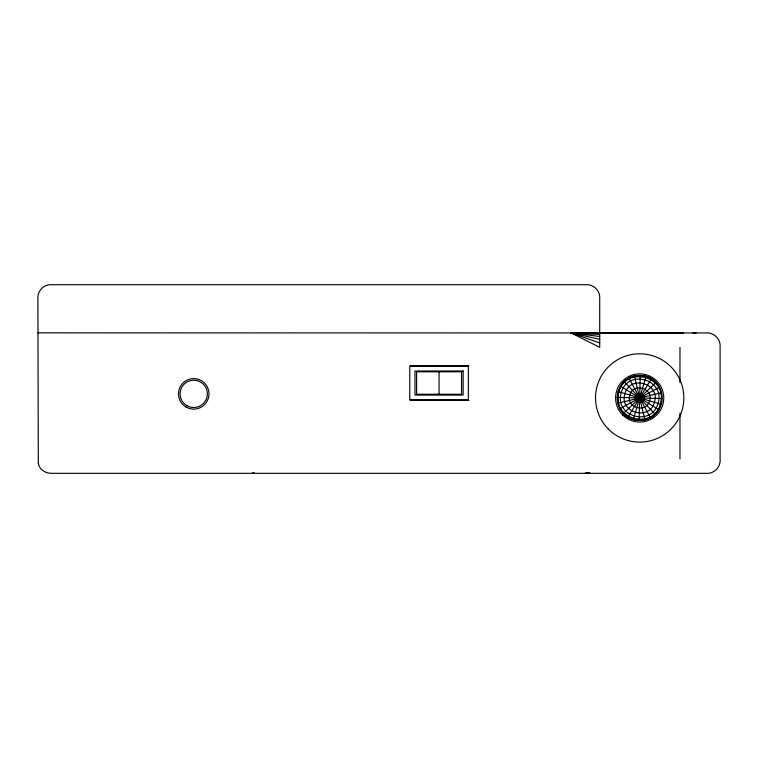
<?xml version="1.0" encoding="UTF-8"?>
<svg xmlns="http://www.w3.org/2000/svg" width="758" height="758" viewBox="0 0 758 758"><rect width="100%" height="100%" fill="white"/><g stroke="black" fill="none" stroke-linecap="round" stroke-linejoin="round"><path stroke-width="1.14" d="M639.098 420.415L640.254 375.485C611.1 374.443 609.925 419.97 639.098 420.415C668.262 421.467 669.428 375.94 640.254 375.485M633.309 419.506L646.053 376.404M627.946 417.118A22.475 22.475 0 0 1 628.95 378.214A22.475 22.475 0 0 1 662.141 398.537A22.475 22.475 0 0 1 627.946 417.118L651.416 378.792M623.379 413.432L655.973 382.477M619.93 408.685L659.422 387.224M617.827 403.209L661.526 392.701M37.9 332.866L705.651 332.951C713.932 332.07 720.981 339.12 720.1 347.391L720.1 458.874C720.981 467.146 713.932 474.205 705.651 473.324L52.349 473.324C46.02 473.627 39.274 469.969 38.307 463.252M410.239 365.773L469.069 365.773M410.239 400.29L469.069 400.29M617.211 397.372L662.141 398.537M692.575 332.809L696.109 332.951M683.318 332.951L599.711 332.885L599.711 347.325L571.001 332.876L599.711 333.283L599.711 299.164C600.592 290.882 593.542 283.833 585.261 284.714L52.349 284.714C44.078 283.833 37.019 290.882 37.9 299.164L38.307 463.29M599.711 334.486L571.001 332.876L599.711 342.919M599.711 336.495L571.001 332.876L599.711 339.3M618.13 391.583L661.232 404.327M620.508 386.22L658.844 409.69M253.598 472.585L254.423 473.286M252.452 472.897L252.945 473.324M624.204 381.662L655.158 414.247M628.95 378.214L650.411 417.696M634.427 376.101L644.935 419.799M679.973 347.391L679.973 382.601M679.973 413.11L679.973 458.874M439.062 371.799L439.062 394.264M618.926 391.82C610.673 418.681 652.742 431.122 660.436 404.09C668.679 377.228 626.62 364.788 618.926 391.82M621.247 392.502C613.923 416.36 651.274 427.408 658.105 403.408C665.429 379.55 628.079 368.502 621.247 392.502M624.952 393.601C618.642 412.305 649.53 421.439 654.41 402.309C660.72 383.605 629.832 374.471 624.952 393.601M629.775 395.022C625.53 407.605 646.299 413.754 649.587 400.887C653.832 388.304 633.053 382.155 629.775 395.022M635.394 396.69C633.555 402.138 642.547 404.791 643.968 399.22C645.807 393.772 636.815 391.119 635.394 396.69M637.942 397.438C640.207 405.378 644.158 392.009 637.942 397.438M589.677 472.878L585.261 473.286L589.677 472.916M468.359 366.18L409.765 366.18L409.765 399.883L468.359 399.883L468.359 366.18M463.147 370.994L414.986 370.994L414.986 395.07L463.147 395.07L463.147 370.994M461.537 371.799L416.597 371.799L416.597 394.264L461.537 394.264L461.537 371.799M186.913 405.682A13.644 13.644 0 0 0 207.379 393.866A13.644 13.644 0 0 0 186.913 382.051A13.644 13.644 0 0 0 186.913 405.682M185.956 406.98A15.245 15.245 0 0 0 208.981 394.046A15.245 15.245 0 0 0 186.269 380.573A15.245 15.245 0 0 0 185.956 406.98M608.466 429.17A44.144 44.144 0 0 0 682.314 409.377A44.144 44.144 0 0 0 628.249 355.312A44.144 44.144 0 0 0 608.466 429.17M622.65 414.977A24.076 24.076 0 0 0 662.937 404.185A24.076 24.076 0 0 0 633.442 374.698A24.076 24.076 0 0 0 622.65 414.977"/></g></svg>
